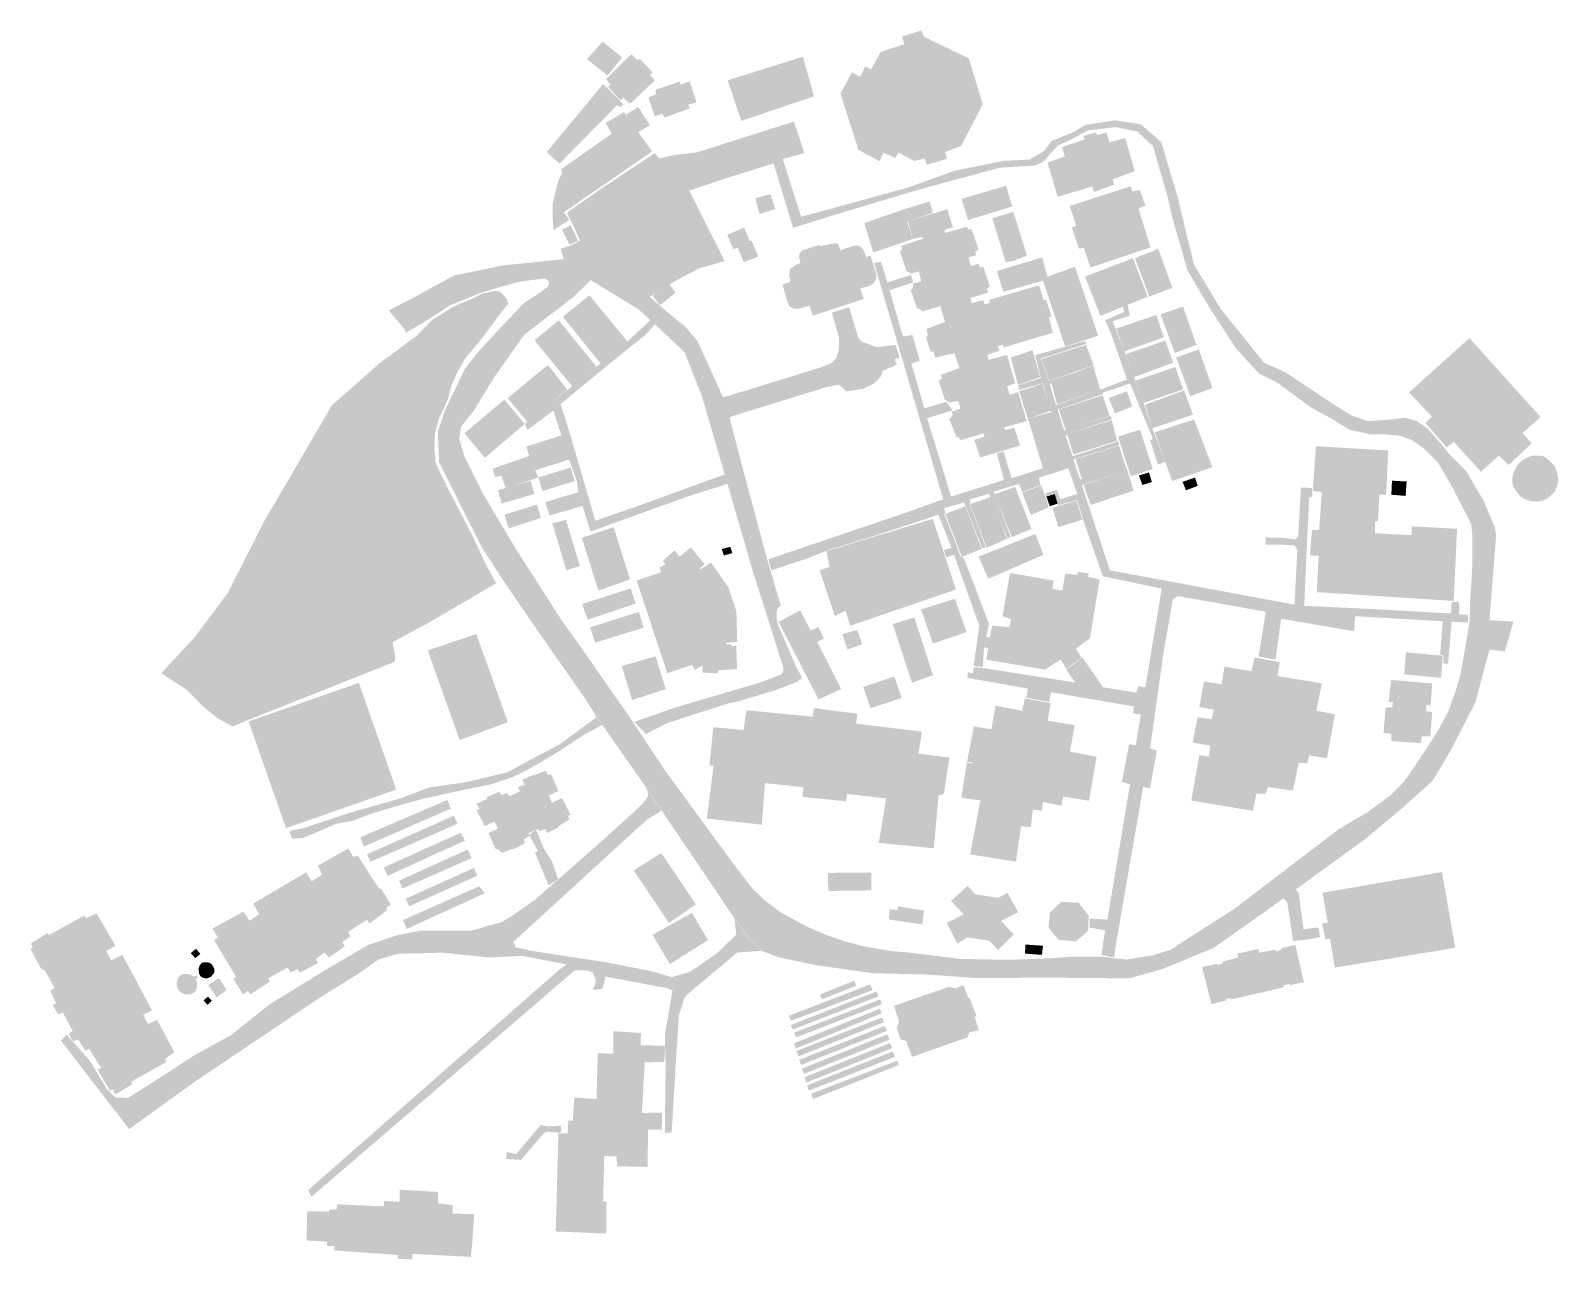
# Model space of a CAD drawing. Header units: inches. Extents: x 501458 to 501964, y 3753702 to 3754109.
import ezdxf

# ---------------------------------------------------------------- set-up
doc = ezdxf.new("R2010")
doc.units = ezdxf.units.IN
doc.header["$MEASUREMENT"] = 0

msp = doc.modelspace()

# ---------------------------------------------------------------- hatches: boundary and pattern name
for points in [[(501768.32, 3754099.98), (501772.91, 3754084.81), (501765.78, 3754071.05), (501760.42, 3754069), (501761.06, 3754066.75), (501754.42, 3754064.77), (501753.65, 3754066.82), (501750.19, 3754066.04), (501744.97, 3754068.79), (501743.91, 3754067.03), (501739.96, 3754068.79), (501738.83, 3754065.97), (501731.78, 3754069.64), (501725.78, 3754088.34), (501729.59, 3754095.39), (501732.34, 3754093.84), (501734.03, 3754097.37), (501735.94, 3754096.38), (501739.11, 3754102.16), (501746.95, 3754104.7), (501746.17, 3754107.24), (501752.45, 3754109.22), (501753.58, 3754107.1), (501768.32, 3754099.98)], [(501647.03, 3754105.56), (501653.47, 3754100.31), (501648.7, 3754094.31), (501641.82, 3754099.73), (501647.03, 3754105.56)], [(501656.52, 3754101.43), (501658.47, 3754099.42), (501659.37, 3754099.79), (501663.55, 3754095.4), (501662.65, 3754094.5), (501664.4, 3754092.8), (501656.15, 3754084.97), (501653.76, 3754086.98), (501652.92, 3754086.08), (501648.9, 3754090.58), (501649.69, 3754091.27), (501648.16, 3754093.12), (501656.52, 3754101.43)], [(501713.34, 3754100.57), (501717.05, 3754087.44), (501692.92, 3754079.29), (501688.47, 3754092.74), (501713.34, 3754100.57)], [(501675.88, 3754092.39), (501678.13, 3754085.41), (501675.45, 3754084.77), (501675.81, 3754083.43), (501667.48, 3754080.33), (501666.92, 3754081.67), (501664.24, 3754080.82), (501662.19, 3754087.1), (501664.8, 3754088.09), (501664.52, 3754089.57), (501672.49, 3754092.32), (501672.98, 3754091.34), (501675.88, 3754092.39)], [(501647.23, 3754091.55), (501653.86, 3754084.85), (501652.94, 3754083.86), (501651.81, 3754084.5), (501632.76, 3754065.17), (501628.53, 3754068.98), (501647.23, 3754091.55)], [(501654.05, 3754082.22), (501659.82, 3754074.18), (501663.42, 3754069.17), (501634.21, 3754049.06), (501635.97, 3754046.52), (501630.75, 3754043.14), (501630.47, 3754047.51), (501630.47, 3754051.67), (501631.24, 3754054.99), (501632.23, 3754059.15), (501633.68, 3754062.33), (501633.31, 3754063.28), (501650.08, 3754075.08), (501648.02, 3754078.57), (501654.05, 3754082.22)], [(501658.78, 3754083.97), (501662.73, 3754077.9), (501658.36, 3754075.29), (501654.83, 3754081.36), (501658.78, 3754083.97)], [(501813.85, 3754075.49), (501814.84, 3754072.18), (501820.06, 3754073.66), (501823.31, 3754062.65), (501815.97, 3754059.97), (501816.39, 3754058.21), (501809.76, 3754055.74), (501809.27, 3754057.57), (501797.7, 3754054.19), (501794.38, 3754065.47), (501800.1, 3754067.52), (501799.11, 3754070.62), (501806.66, 3754073.16), (501806.3, 3754074.29), (501810.4, 3754075.49), (501810.75, 3754074.58), (501813.85, 3754075.49)], [(501642.56, 3754026.01), (501641.6, 3754026.97), (501634.99, 3754032.88), (501634.05, 3754033.33), (501634.17, 3754033.51), (501633.13, 3754036.94), (501636.77, 3754038.15), (501639.52, 3754039.65), (501637.63, 3754043.94), (501635.24, 3754048.76), (501635.59, 3754049.16), (501645.56, 3754056.17), (501664.27, 3754068.6), (501665.77, 3754066.83), (501670.18, 3754067.89), (501671.93, 3754068.11), (501675.71, 3754056.18), (501687.46, 3754032.9), (501678.78, 3754030.36), (501671.16, 3754026.34), (501662.66, 3754021.12), (501663.26, 3754020.47), (501659.05, 3754016.74), (501658.79, 3754016.98), (501655.83, 3754018.79), (501643.11, 3754026.55), (501642.56, 3754026.01)], [(501780.65, 3754057.81), (501782.68, 3754050.96), (501768.05, 3754046.49), (501765.86, 3754053.47), (501780.65, 3754057.81)], [(501821.93, 3754057.67), (501822.46, 3754055.9), (501824.93, 3754056.43), (501826.78, 3754051.23), (501824.49, 3754050.35), (501828.46, 3754037.38), (501808.61, 3754030.77), (501806.32, 3754037.29), (501804.73, 3754037.03), (501802.44, 3754044), (501803.85, 3754044.53), (501801.73, 3754051.14), (501821.93, 3754057.67)], [(501702.63, 3754055.07), (501704.22, 3754050.13), (501699.02, 3754048.45), (501697.56, 3754053.7), (501702.63, 3754055.07)], [(501755.35, 3754052.63), (501756.39, 3754048.89), (501747.85, 3754046), (501746.61, 3754049.94), (501755.35, 3754052.63)], [(501733.69, 3754045.45), (501746.61, 3754049.94), (501749.71, 3754040.17), (501736.66, 3754035.71), (501733.69, 3754045.45)], [(501785.27, 3753971.77), (501772.08, 3753967.82), (501770.1, 3753973.68), (501773.49, 3753974.66), (501773.13, 3753975.79), (501765.51, 3753973.54), (501765.02, 3753974.45), (501764.24, 3753974.45), (501761.85, 3753980.59), (501762.97, 3753981.72), (501762.69, 3753982.99), (501765.51, 3753983.98), (501764.81, 3753986.59), (501761.92, 3753986.02), (501760.29, 3753987.01), (501758.32, 3753993.29), (501759.45, 3753994.07), (501759.02, 3753995.13), (501765.23, 3753997.45), (501763.54, 3754002.32), (501757.19, 3754000.91), (501756.62, 3754002.96), (501755.64, 3754002.82), (501754.16, 3754007.47), (501754.72, 3754008.39), (501754.23, 3754010.37), (501760.4, 3754012.72), (501758.86, 3754017.96), (501752.88, 3754016.21), (501751.98, 3754017.11), (501751.19, 3754017.06), (501749.07, 3754023.3), (501749.87, 3754024.15), (501749.81, 3754025.42), (501752.55, 3754026.18), (501751.75, 3754029.44), (501749.11, 3754028.74), (501747.61, 3754029.53), (501745.49, 3754036.23), (501746.2, 3754036.67), (501745.93, 3754037.91), (501752.99, 3754040.2), (501752.93, 3754040.92), (501749.71, 3754040.17), (501748.17, 3754046.12), (501761.16, 3754050.03), (501763.06, 3754044.1), (501760.2, 3754043.15), (501760.47, 3754042.19), (501767.61, 3754044.26), (501768.14, 3754043.31), (501769.2, 3754043.46), (501771.53, 3754036.74), (501770.42, 3754035.9), (501770.79, 3754034.79), (501768.19, 3754034.1), (501768.94, 3754031.19), (501771.58, 3754032.03), (501772.06, 3754030.71), (501773.12, 3754030.98), (501775.29, 3754024.47), (501774.28, 3754023.78), (501774.7, 3754022.4), (501768.88, 3754020.66), (501769.25, 3754018.91), (501773.06, 3754019.92), (501773.62, 3754018.6), (501774.84, 3754018.86), (501775.26, 3754019.02), (501775.05, 3754020.03), (501791.56, 3754024.84), (501793.04, 3754019.97), (501793.89, 3754020.13), (501795.74, 3754014.52), (501794.84, 3754014.21), (501796.11, 3754009.13), (501779.87, 3754004.26), (501779.5, 3754005.1), (501777.8, 3754004.68), (501778.39, 3754003.15), (501774.42, 3754001.82), (501774.84, 3754000.13), (501780.98, 3754001.82), (501783.64, 3753992.36), (501781.02, 3753991.45), (501781.8, 3753988.55), (501784.63, 3753989.45), (501787.49, 3753979.88), (501780.03, 3753977.8), (501780.26, 3753976.92), (501783.39, 3753977.66), (501785.27, 3753971.77)], [(501776.06, 3754047.04), (501783.05, 3754049.16), (501787.54, 3754034.71), (501783.55, 3754033.1), (501780.57, 3754032.44), (501776.06, 3754047.04)], [(501636.47, 3754044.73), (501638.9, 3754039.68), (501636.12, 3754038.23), (501633.54, 3754043.28), (501636.47, 3754044.73)], [(501693.89, 3754043.92), (501695.79, 3754039.48), (501696.4, 3754039.63), (501698.57, 3754034.37), (501693.73, 3754032.49), (501691.77, 3754037.33), (501690.34, 3754036.8), (501688.3, 3754041.59), (501693.89, 3754043.92)], [(501718.92, 3754037.76), (501723.55, 3754038.73), (501724.46, 3754038.81), (501724.99, 3754038.5), (501725.44, 3754037.36), (501725.68, 3754036.78), (501725.8, 3754036.48), (501730.38, 3754038.02), (501731.66, 3754038.02), (501732.68, 3754037.49), (501733.38, 3754036.61), (501734.18, 3754034.71), (501734.26, 3754034.23), (501735.76, 3754034.63), (501737.7, 3754028.36), (501737.66, 3754027.31), (501737.26, 3754026.2), (501736.29, 3754025.19), (501734.93, 3754024.48), (501732.32, 3754023.82), (501733.51, 3754020.34), (501716.63, 3754014.78), (501715.52, 3754018.13), (501712.88, 3754017.3), (501711.47, 3754017.03), (501710.32, 3754017.16), (501708.95, 3754017.78), (501708.2, 3754019.46), (501706.62, 3754025.01), (501709.31, 3754026.16), (501708.73, 3754028.32), (501709.09, 3754030.22), (501710.76, 3754031.45), (501712.52, 3754032.24), (501712.04, 3754034.45), (501712.35, 3754035.46), (501712.97, 3754036.26), (501715.7, 3754037.27), (501718.7, 3754038.2), (501718.92, 3754037.76)], [(501831.05, 3754036.91), (501835.71, 3754024), (501828.09, 3754021.14), (501823.33, 3754033.84), (501831.05, 3754036.91)], [(501629.22, 3754025.88), (501629.12, 3754026.28), (501628.06, 3754027.12), (501626.05, 3754026.91), (501619.36, 3754026.02), (501612.17, 3754024.04), (501605.42, 3754021.92), (501601.01, 3754020.02), (501596.42, 3754018.22), (501592.68, 3754015.66), (501587.47, 3754012.4), (501581.96, 3754009.18), (501580.99, 3754010.82), (501576.23, 3754016.47), (501579.4, 3754018.21), (501582.48, 3754019.75), (501597.92, 3754028.13), (501614.01, 3754031.44), (501634.17, 3754033.51), (501629.22, 3754025.88)], [(501812.4, 3753990.54), (501812.41, 3753990.52), (501820.71, 3753993.63), (501815.41, 3754008.8), (501813.47, 3754013.29), (501819.74, 3754016.03), (501819.35, 3754017.74), (501820.92, 3754018.38), (501821.59, 3754014.79), (501815.94, 3754012.94), (501819.84, 3754002.98), (501825.44, 3753988.09), (501829.04, 3753977.49), (501833.34, 3753966.46), (501830.94, 3753965.49), (501828.64, 3753972.55), (501828.29, 3753973.34), (501829.26, 3753974.05), (501824.59, 3753985.25), (501821.76, 3753992.3), (501812.64, 3753989.31), (501812.74, 3753988.8), (501797.71, 3753983.79), (501799.82, 3753976.73), (501815.13, 3753981.77), (501815.58, 3753980.45), (501814.78, 3753980.16), (501800.85, 3753975.52), (501800.79, 3753975.19), (501800.34, 3753975.03), (501802.67, 3753968.26), (501817.78, 3753973.18), (501818.15, 3753972.02), (501817.1, 3753971.65), (501802.94, 3753967.13), (501803.09, 3753966.7), (501805.12, 3753960.54), (501820.17, 3753965.05), (501820.85, 3753963.54), (501805.73, 3753958.68), (501815.01, 3753930.47), (501876.14, 3753919.09), (501877.1, 3753937.2), (501876.3, 3753938.63), (501871.7, 3753939), (501866.62, 3753938.9), (501866.67, 3753941.33), (501871.75, 3753941.28), (501876.3, 3753940.7), (501877.41, 3753941.75), (501878.28, 3753957.88), (501881.94, 3753957.71), (501882.13, 3753954.96), (501881.02, 3753954.46), (501880.46, 3753942.92), (501879.38, 3753918.7), (501903.19, 3753917.56), (501928, 3753916.17), (501928.18, 3753919.83), (501930.66, 3753920.13), (501930.75, 3753915.81), (501933.65, 3753915.74), (501933.65, 3753913.17), (501928.18, 3753913.42), (501927.51, 3753905.09), (501927.03, 3753899.58), (501925.37, 3753899.6), (501925.53, 3753902.28), (501924.37, 3753902.62), (501925.29, 3753913.57), (501896.22, 3753915.25), (501895.95, 3753910.27), (501871.73, 3753914.42), (501869.9, 3753900.84), (501864.25, 3753901.89), (501866.64, 3753916.75), (501838.07, 3753921.83), (501837.52, 3753921.96), (501835.88, 3753920.85), (501832.81, 3753903.39), (501828.31, 3753871.37), (501830.57, 3753870.8), (501828.31, 3753858.24), (501826.06, 3753858.81), (501816.82, 3753805.41), (501816.61, 3753803.57), (501816.45, 3753802.21), (501812.22, 3753803.03), (501813.43, 3753811.16), (501808.32, 3753812.11), (501808.36, 3753815.13), (501814.2, 3753814.76), (501821.67, 3753859.52), (501818.99, 3753860.37), (501821.38, 3753872.93), (501823.57, 3753872.44), (501825.26, 3753882.67), (501822.65, 3753883.09), (501823.01, 3753885.35), (501795.56, 3753890.07), (501794.94, 3753886.91), (501787.32, 3753888.23), (501787.85, 3753891.28), (501767.81, 3753894.83), (501767.99, 3753896.7), (501769.68, 3753896.31), (501769.9, 3753898.39), (501772.84, 3753898.12), (501803.53, 3753893.3), (501800.61, 3753897.51), (501805.94, 3753901.59), (501812.75, 3753891.71), (501823.8, 3753889.96), (501824.44, 3753892.07), (501826.76, 3753891.79), (501832.2, 3753924.39), (501812.69, 3753928.5), (501806.55, 3753946.06), (501804.13, 3753953.73), (501797.86, 3753952.01), (501796.84, 3753955.8), (501793.9, 3753955.03), (501793.58, 3753955.95), (501797.53, 3753957.1), (501798.46, 3753953.96), (501804.21, 3753955.78), (501801.24, 3753964.27), (501791.47, 3753961.1), (501792.09, 3753958.66), (501785.89, 3753956.42), (501784.97, 3753959.08), (501777.22, 3753956.72), (501776.48, 3753956.55), (501782.15, 3753941.5), (501781.53, 3753941.17), (501781.12, 3753940.95), (501778.93, 3753946.23), (501775.69, 3753954.82), (501775.42, 3753954.72), (501774.95, 3753955.84), (501768.58, 3753953.94), (501768.87, 3753952.78), (501768.54, 3753952.53), (501773.85, 3753938.16), (501772.75, 3753937.66), (501766.79, 3753952.9), (501760.02, 3753951.03), (501760.65, 3753949.43), (501760.15, 3753949.24), (501765.78, 3753934.61), (501766.41, 3753934.98), (501769.16, 3753928.07), (501774.98, 3753912.62), (501774.26, 3753909.3), (501773.25, 3753903.75), (501772.94, 3753898.41), (501769.9, 3753898.81), (501771.79, 3753912.08), (501763.39, 3753935.59), (501760.85, 3753934.7), (501760.05, 3753937.13), (501762.54, 3753937.96), (501758.23, 3753948.9), (501749.83, 3753946.04), (501735.36, 3753941.36), (501720.93, 3753936.88), (501720.25, 3753936.55), (501714.62, 3753934.35), (501702.91, 3753930.46), (501701.97, 3753934.12), (501748.25, 3753949.82), (501756.23, 3753952.69), (501759.82, 3753953.98), (501746.66, 3753999.06), (501736.91, 3754032.21), (501739.19, 3754032.7), (501741.32, 3754025.79), (501749.12, 3754028.24), (501749.85, 3754025.77), (501742.09, 3754023.25), (501745.77, 3754010.33), (501746.58, 3754007.86), (501749.62, 3754008.39), (501752.09, 3753999.84), (501749.31, 3753998.91), (501753.57, 3753984.1), (501760.87, 3753986.28), (501762.96, 3753983.45), (501754.49, 3753980.83), (501762.46, 3753954.87), (501779.95, 3753960.38), (501777.77, 3753968.42), (501777.66, 3753969.19), (501779.82, 3753969.86), (501782.22, 3753961.72), (501782.39, 3753960.94), (501792.86, 3753964.25), (501800.23, 3753966.72), (501795.57, 3753982.84), (501792.87, 3753992.43), (501785, 3753990.2), (501784.67, 3753991.7), (501792.14, 3753994.14), (501790.27, 3754001.71), (501806.8, 3754006.36), (501807.09, 3754005.46), (501792.12, 3754000.54), (501794.81, 3753993.1), (501803.92, 3753996.17), (501809.53, 3753998.19), (501809.93, 3753997.04), (501795.04, 3753992.19), (501797.19, 3753985.16), (501812.4, 3753990.54)], [(501792.58, 3754034.11), (501794.56, 3754026.84), (501779.74, 3754022.68), (501777.62, 3754029.59), (501792.58, 3754034.11)], [(501822.63, 3754033.82), (501827.55, 3754021.07), (501811.89, 3754014.72), (501806.75, 3754027.74), (501822.63, 3754033.82)], [(501803.45, 3754031.01), (501811.14, 3754008.15), (501800.2, 3754004.55), (501792.65, 3754027.05), (501803.45, 3754031.01)], [(501590.69, 3754013.52), (501597.92, 3754017.93), (501604.45, 3754020.67), (501607.27, 3754022.17), (501611.59, 3754023.05), (501613, 3754022.7), (501614.94, 3754020.84), (501615.82, 3754018.81), (501612.21, 3754014.23), (501606.65, 3754006.73), (501601.71, 3754000.91), (501598.98, 3753996.24), (501597.04, 3753991.83), (501595.71, 3753986.89), (501592.8, 3753980.63), (501591.48, 3753975.86), (501591.31, 3753970.13), (501591.83, 3753965.72), (501595.94, 3753957.27), (501603.79, 3753942.19), (501608.29, 3753932.58), (501610.23, 3753928.96), (501611.73, 3753926.14), (501589.06, 3753912.91), (501577.45, 3753906.66), (501578.3, 3753902.01), (501578.26, 3753900.19), (501528.73, 3753880.51), (501524.56, 3753878.74), (501519.34, 3753881.56), (501514.4, 3753885.66), (501509.32, 3753890.88), (501504.67, 3753893.84), (501500.86, 3753896.38), (501511.97, 3753908.34), (501522.91, 3753922.98), (501535.08, 3753946.97), (501548.31, 3753969.55), (501557.34, 3753985.07), (501573.21, 3753999.09), (501585.38, 3754008.09), (501590.69, 3754013.52)], [(501642.66, 3754021.53), (501655.22, 3754006.26), (501646.5, 3753998.78), (501633.84, 3754014.44), (501642.66, 3754021.53)], [(501669, 3754025.29), (501671.15, 3754022.48), (501669.14, 3754020.74), (501666.03, 3754018.29), (501663.6, 3754021.44), (501666.72, 3754023.84), (501666.86, 3754023.67), (501669, 3754025.29)], [(501636.63, 3754020.37), (501636.95, 3754020.59), (501636.87, 3754020.52), (501636.63, 3754020.37)], [(501686.43, 3753988.81), (501686.79, 3753988.02), (501688.02, 3753988.02), (501691.56, 3753989.11), (501719.24, 3753997.63), (501722.86, 3753999.13), (501724.45, 3754000.89), (501725.24, 3754003.28), (501725.33, 3754007.33), (501722.95, 3754015.8), (501728.68, 3754017.56), (501731.68, 3754007.51), (501732.83, 3754006.19), (501737.94, 3754004.33), (501744.03, 3754005.13), (501745.35, 3754000.98), (501743.76, 3754000.36), (501744.47, 3753998.6), (501739.79, 3753996.48), (501739.18, 3753994.72), (501736.97, 3753992.34), (501733.27, 3753990.58), (501729.56, 3753989.96), (501727.8, 3753989.69), (501725.95, 3753991.37), (501725.15, 3753991.99), (501721.36, 3753991.19), (501693.32, 3753982.55), (501691.02, 3753981.84), (501689.61, 3753981.4), (501689.49, 3753981.28), (501689.08, 3753980.87), (501689.87, 3753977.88), (501691.13, 3753973.08), (501694.81, 3753959.09), (501701.25, 3753935.1), (501706.01, 3753918.78), (501705.62, 3753918.4), (501705.15, 3753918.08), (501704.72, 3753917.08), (501704.67, 3753915.6), (501704.62, 3753914.59), (501705.09, 3753912.53), (501711.02, 3753898.66), (501712.82, 3753895.44), (501712.98, 3753894.8), (501711.71, 3753893.58), (501703.88, 3753890.62), (501692.23, 3753887.13), (501688.48, 3753886.33), (501668.34, 3753879.84), (501662.62, 3753876.88), (501661.45, 3753876.16), (501657.51, 3753880.28), (501663.5, 3753882.36), (501670.47, 3753884.83), (501699.49, 3753893.38), (501706.28, 3753896.03), (501706.9, 3753897.18), (501706.81, 3753898.41), (501696.67, 3753930.51), (501688.38, 3753959.09), (501684.83, 3753971.23), (501680.92, 3753984.63), (501679.91, 3753988.11), (501674.18, 3754002.66), (501665.71, 3754010.68), (501659.05, 3754016.74), (501663.26, 3754020.47), (501663.42, 3754020.3), (501668.8, 3754015.71), (501674.53, 3754011.04), (501678.5, 3754006.27), (501686.43, 3753988.81)], [(501839.24, 3754017.84), (501843.69, 3754005.14), (501836.51, 3754002.45), (501831.79, 3754015.24), (501839.24, 3754017.84)], [(501662.83, 3754013.3), (501663.89, 3754012.34), (501664.34, 3754011.93), (501661.33, 3754008.53), (501656.18, 3754004.44), (501647.86, 3753997.67), (501633.11, 3753985.53), (501636.5, 3753974.67), (501644.61, 3753946.87), (501658.02, 3753951.52), (501687.46, 3753962.21), (501688.38, 3753959.09), (501674.81, 3753954.77), (501642.99, 3753943.27), (501642.07, 3753946.3), (501638.96, 3753956.29), (501638.54, 3753959.85), (501635.94, 3753967.14), (501630.71, 3753983.41), (501622.17, 3753976.92), (501621.28, 3753978.94), (501636.93, 3753991.39), (501655.22, 3754006.26), (501662.83, 3754013.3)], [(501632.49, 3754013.26), (501644.94, 3753997.92), (501636.93, 3753991.39), (501624.48, 3754006.63), (501632.49, 3754013.26)], [(501830.42, 3754015.02), (501832.89, 3754007.66), (501819.84, 3754002.98), (501817.15, 3754010.52), (501830.42, 3754015.02)], [(501833.38, 3754006.55), (501836.02, 3753999.23), (501823.01, 3753994.43), (501820.32, 3754002.05), (501833.38, 3754006.55)], [(501934.09, 3754007.34), (501957.65, 3753981.23), (501951.66, 3753975.94), (501954.69, 3753972.48), (501947.07, 3753965.36), (501943.82, 3753968.46), (501937.9, 3753963.1), (501928.87, 3753973.05), (501926.54, 3753971.14), (501919.55, 3753979.26), (501921.67, 3753981.37), (501914.05, 3753989.35), (501934.09, 3754007.34)], [(501789.4, 3754003.32), (501791.94, 3753994.43), (501784.58, 3753991.83), (501782.2, 3754000.94), (501789.4, 3754003.32)], [(501807.16, 3754005.15), (501809.63, 3753998.35), (501794.9, 3753993.24), (501792.34, 3754000.38), (501807.16, 3754005.15)], [(501844.49, 3754003.6), (501848.99, 3753990.81), (501841.67, 3753988.12), (501836.99, 3754000.95), (501844.49, 3754003.6)], [(501615.56, 3753987.48), (501627.36, 3753997.22), (501628.97, 3753998.41), (501635.32, 3753990.26), (501622.19, 3753979.52), (501615.56, 3753987.48)], [(501809.81, 3753996.97), (501811.82, 3753990.3), (501797.53, 3753985.49), (501795.58, 3753992.63), (501809.81, 3753996.97)], [(501836.71, 3753997.78), (501839.31, 3753990.33), (501826.22, 3753985.92), (501823.57, 3753993.28), (501836.71, 3753997.78)], [(501792.73, 3753992.26), (501795.54, 3753983.31), (501787.81, 3753980.67), (501784.95, 3753989.77), (501792.73, 3753992.26)], [(501621.28, 3753978.94), (501608.02, 3753967.75), (501601.22, 3753975.81), (501614.48, 3753987), (501621.28, 3753978.94)], [(501812.64, 3753988.44), (501814.8, 3753981.78), (501800.43, 3753976.89), (501798.09, 3753983.77), (501812.64, 3753988.44)], [(501820.66, 3753989.77), (501822.4, 3753984.69), (501816.69, 3753982.42), (501814.68, 3753987.5), (501820.66, 3753989.77)], [(501839.62, 3753990.01), (501842.54, 3753981.99), (501829.04, 3753977.49), (501826.66, 3753985.34), (501839.62, 3753990.01)], [(501787.81, 3753980.67), (501795.57, 3753982.84), (501800.23, 3753966.72), (501792.86, 3753964.25), (501788.22, 3753979.61), (501787.81, 3753980.67)], [(501815.67, 3753980.18), (501817.45, 3753973.32), (501802.97, 3753968.82), (501800.85, 3753975.52), (501815.67, 3753980.18)], [(501825.04, 3753977.01), (501829.21, 3753964), (501821.97, 3753961.53), (501817.71, 3753974.72), (501825.04, 3753977.01)], [(501848.97, 3753964.61), (501835.66, 3753960.03), (501829.84, 3753976.17), (501842.89, 3753980.4), (501848.97, 3753964.61)], [(501633.43, 3753975.12), (501635.94, 3753967.14), (501624.17, 3753963.43), (501621.79, 3753971.46), (501633.43, 3753975.12)], [(501817.99, 3753971.79), (501820.17, 3753965.05), (501805.78, 3753960.64), (501803.7, 3753967.21), (501817.99, 3753971.79)], [(501907.17, 3753970.15), (501906.55, 3753955.51), (501904.26, 3753955.51), (501903.81, 3753946.69), (501902.84, 3753946.6), (501902.84, 3753942.72), (501914.93, 3753942.1), (501914.93, 3753945.01), (501930.01, 3753944.22), (501928.86, 3753920.32), (501883.53, 3753923.23), (501884.15, 3753935.23), (501881.24, 3753935.4), (501881.94, 3753943.78), (501884.32, 3753943.87), (501885.21, 3753956.39), (501882.21, 3753956.83), (501883.26, 3753971.56), (501907.17, 3753970.15)], [(501610.57, 3753964.12), (501622.72, 3753968.32), (501625.74, 3753961.21), (501614.93, 3753957.59), (501613.57, 3753961.74), (501611.41, 3753961.38), (501610.57, 3753964.12)], [(501961.13, 3753966.18), (501961.77, 3753965.65), (501962.4, 3753964.8), (501962.9, 3753963.64), (501963.18, 3753962.4), (501963.57, 3753960.43), (501963.25, 3753958.84), (501962.33, 3753956.44), (501961.13, 3753955.35), (501959.9, 3753954.19), (501958.17, 3753953.44), (501956.55, 3753953.2), (501954.22, 3753953.37), (501952.39, 3753954.04), (501950.73, 3753955.14), (501949.46, 3753956.73), (501948.54, 3753958.45), (501948.19, 3753960.39), (501948.65, 3753962.69), (501949.81, 3753965.12), (501951.54, 3753966.81), (501953.16, 3753967.77), (501954.68, 3753968.4), (501956.41, 3753968.47), (501958.14, 3753968.4), (501959.55, 3753967.7), (501960.29, 3753967.1), (501961.13, 3753966.18)], [(501636.45, 3753964.47), (501637.77, 3753960.02), (501627.1, 3753956.71), (501625.74, 3753961.21), (501636.45, 3753964.47)], [(501820.85, 3753963.54), (501822.86, 3753956.83), (501808.67, 3753952.11), (501806.31, 3753958.74), (501820.85, 3753963.54)], [(501827.97, 3753962.87), (501828.92, 3753959.69), (501825.82, 3753958.7), (501824.62, 3753961.84), (501827.97, 3753962.87)], [(501843.21, 3753961.16), (501844.11, 3753958.41), (501840.23, 3753956.96), (501839.1, 3753959.76), (501843.21, 3753961.16)], [(501623.19, 3753960.07), (501624.41, 3753955.73), (501613.59, 3753952.58), (501612.37, 3753957.02), (501623.19, 3753960.07)], [(501638.96, 3753956.29), (501640.33, 3753951.74), (501629.49, 3753948.62), (501628, 3753953.07), (501638.96, 3753956.29)], [(501783.63, 3753958.08), (501789.1, 3753944.15), (501782.57, 3753941.5), (501776.75, 3753955.61), (501783.63, 3753958.08)], [(501786.01, 3753956.23), (501792.27, 3753958.54), (501794.08, 3753953.63), (501794.74, 3753951.2), (501788.83, 3753948.82), (501786.01, 3753956.23)], [(501796.76, 3753955.73), (501797.71, 3753952.55), (501795.11, 3753951.67), (501793.98, 3753954.91), (501796.76, 3753955.73)], [(501908.45, 3753960.14), (501913.28, 3753959.87), (501912.97, 3753955.09), (501908.23, 3753955.49), (501908.45, 3753960.14)], [(501614.49, 3753948.89), (501625.3, 3753952.2), (501626.62, 3753947.83), (501615.95, 3753944.35), (501614.49, 3753948.89)], [(501767.14, 3753951.65), (501772.52, 3753937.53), (501765.99, 3753934.89), (501760.52, 3753949.09), (501767.14, 3753951.65)], [(501775.69, 3753954.82), (501780.89, 3753940.89), (501774.19, 3753937.89), (501768.72, 3753952.35), (501775.69, 3753954.82)], [(501803.96, 3753953.5), (501805.93, 3753947.18), (501797.96, 3753944.78), (501796.02, 3753951.13), (501800.11, 3753952.4), (501803.96, 3753953.5)], [(501634.92, 3753947.19), (501639.51, 3753931.84), (501635.01, 3753930.47), (501630.38, 3753946), (501634.92, 3753947.19)], [(501756.39, 3753947.5), (501764.01, 3753924.08), (501729.01, 3753912.09), (501727.46, 3753917.02), (501723.93, 3753915.33), (501718.85, 3753930.57), (501722.24, 3753931.56), (501721.11, 3753936.78), (501756.39, 3753947.5)], [(501650.68, 3753944.75), (501656.11, 3753927.47), (501645.6, 3753923.73), (501640.16, 3753941.23), (501650.68, 3753944.75)], [(501790.33, 3753942.47), (501793.06, 3753935.59), (501774.72, 3753927.66), (501771.54, 3753934.98), (501790.33, 3753942.47)], [(501676.64, 3753899.11), (501668.44, 3753896.37), (501658.29, 3753927.06), (501666.41, 3753929.8), (501665.83, 3753931.43), (501667.84, 3753932.39), (501666.99, 3753933.6), (501670.69, 3753936.94), (501670.91, 3753937.1), (501672.49, 3753934.93), (501676.25, 3753938.05), (501680.8, 3753932.49), (501679.16, 3753931.06), (501679.27, 3753930.69), (501682.92, 3753933.02), (501688.63, 3753924.92), (501691.33, 3753916.88), (501691.6, 3753906.77), (501687.9, 3753906.46), (501687.9, 3753906), (501689.77, 3753905.97), (501689.77, 3753905.15), (501691.26, 3753905.58), (501691.57, 3753897.78), (501685.26, 3753897.36), (501685.12, 3753896.3), (501680, 3753896.58), (501680, 3753898.84), (501677.53, 3753897.46), (501676.97, 3753898.56), (501676.64, 3753899.11)], [(501689.33, 3753938.23), (501690.01, 3753936.15), (501687.19, 3753935.37), (501686.49, 3753937.51), (501689.33, 3753938.23)], [(501808.41, 3753907.94), (501803.75, 3753904.55), (501805.61, 3753901.48), (501800.63, 3753897.78), (501798.67, 3753900.9), (501793.54, 3753897.56), (501774.07, 3753900.85), (501774.7, 3753904.66), (501773.38, 3753905.03), (501773.96, 3753908.41), (501775.28, 3753908.25), (501776.03, 3753912.12), (501781.74, 3753911.59), (501782.27, 3753914.29), (501779.46, 3753915.24), (501781.95, 3753929.58), (501796.4, 3753927.04), (501795.97, 3753924.29), (501799.26, 3753923.76), (501800.26, 3753929.42), (501804.23, 3753928.89), (501804.39, 3753930.06), (501807.99, 3753929.37), (501807.78, 3753928.36), (501811.64, 3753927.36), (501808.41, 3753907.94)], [(501598.14, 3753927.07), (501599.38, 3753923.02), (501582.62, 3753917.62), (501581.1, 3753921.75), (501598.14, 3753927.07)], [(501656.33, 3753924.47), (501657.97, 3753919.44), (501642.09, 3753914.1), (501640.24, 3753919.28), (501656.33, 3753924.47)], [(501763.7, 3753921.01), (501767.57, 3753910), (501756.4, 3753906.19), (501752.49, 3753917.52), (501763.7, 3753921.01)], [(501586.72, 3753918.1), (501588.2, 3753913.97), (501580.86, 3753911.08), (501579.49, 3753915.7), (501586.72, 3753918.1)], [(501659.04, 3753916.66), (501660.58, 3753911.42), (501644.58, 3753906.52), (501642.9, 3753911.59), (501659.04, 3753916.66)], [(501712.45, 3753917.16), (501715.97, 3753910.46), (501718.53, 3753911.7), (501720.3, 3753907.82), (501718.09, 3753906.76), (501726.03, 3753891.15), (501718.53, 3753887.71), (501705.3, 3753913.37), (501712.45, 3753917.16)], [(501750.26, 3753914.87), (501756.45, 3753895.71), (501749.47, 3753893.23), (501743.12, 3753912.65), (501750.26, 3753914.87)], [(501731.32, 3753910.69), (501733.01, 3753905.98), (501728.14, 3753904.23), (501726.4, 3753909.31), (501731.32, 3753910.69)], [(501605.2, 3753909.37), (501615.64, 3753880.16), (501599.69, 3753874.23), (501589.11, 3753903.93), (501605.2, 3753909.37)], [(501664.53, 3753902.01), (501667.97, 3753891.11), (501656.8, 3753887.51), (501653.36, 3753898.73), (501664.53, 3753902.01)], [(501885.22, 3753892.99), (501883.39, 3753883.96), (501889.53, 3753882.76), (501886.92, 3753868.16), (501881.06, 3753869.15), (501880.35, 3753866.46), (501877.6, 3753866.75), (501875.63, 3753857.5), (501867.44, 3753858.63), (501866.6, 3753856.45), (501863.56, 3753856.52), (501862.36, 3753850.8), (501841.97, 3753854.19), (501844.65, 3753869.29), (501847.76, 3753868.72), (501848.25, 3753872.39), (501842.4, 3753873.38), (501844.09, 3753881.78), (501848.75, 3753881.14), (501849.45, 3753884.32), (501844.65, 3753885.23), (501846.21, 3753893.63), (501851.99, 3753892.71), (501852.98, 3753898.57), (501861.94, 3753897.02), (501862.93, 3753901.6), (501871.32, 3753899.98), (501870.41, 3753895.46), (501885.22, 3753892.99)], [(501925.26, 3753902.19), (501924.68, 3753894.83), (501912.46, 3753896), (501913.09, 3753903.3), (501925.26, 3753902.19)], [(501743.67, 3753895.29), (501746.05, 3753888.15), (501735.73, 3753884.8), (501733.35, 3753891.85), (501743.67, 3753895.29)], [(501566.3, 3753893.19), (501578.68, 3753857.84), (501542.17, 3753845.04), (501529.78, 3753880.38), (501566.3, 3753893.19)], [(501921.77, 3753892.98), (501921.19, 3753885.78), (501919.87, 3753885.84), (501919.87, 3753883.72), (501921.77, 3753883.56), (501921.14, 3753875.41), (501918.33, 3753875.46), (501918.01, 3753873.19), (501908.23, 3753873.93), (501908.17, 3753876.31), (501905.63, 3753876.58), (501906.37, 3753884.99), (501908.54, 3753885.1), (501908.75, 3753886.89), (501907.33, 3753886.89), (501908.12, 3753894.14), (501921.77, 3753892.98)], [(501761.88, 3753868.45), (501760.08, 3753856.49), (501758.28, 3753855.85), (501756.69, 3753838.39), (501738.49, 3753840.19), (501740.92, 3753854.9), (501728.01, 3753856.38), (501727.69, 3753853.95), (501713.2, 3753855.43), (501713.51, 3753858.61), (501700.81, 3753859.98), (501699.75, 3753846.22), (501681.55, 3753848.23), (501683.77, 3753865.8), (501682.4, 3753865.7), (501683.67, 3753878.5), (501693.72, 3753877.55), (501694.67, 3753884.11), (501716.58, 3753881.99), (501717.01, 3753884.85), (501731.4, 3753882.95), (501730.98, 3753879.67), (501752.78, 3753877.02), (501751.61, 3753869.72), (501761.88, 3753868.45)], [(501810.62, 3753868.69), (501808.1, 3753854.15), (501799.56, 3753855.49), (501799, 3753852.52), (501792.86, 3753853.72), (501792.44, 3753850.83), (501789.47, 3753851.18), (501788.84, 3753845.4), (501785.59, 3753845.68), (501783.9, 3753833.97), (501768.73, 3753836.37), (501772.13, 3753854.26), (501765.83, 3753855.1), (501767.67, 3753866.84), (501769.42, 3753866.44), (501769.49, 3753866.82), (501767.72, 3753867), (501769.98, 3753878.78), (501775.77, 3753877.8), (501777.11, 3753885.63), (501786, 3753883.93), (501786.84, 3753888.03), (501795.45, 3753886.47), (501794.39, 3753880.69), (501803.35, 3753879.14), (501801.8, 3753870.46), (501810.62, 3753868.69)], [(501655.01, 3753867.58), (501646.84, 3753879.23), (501640.84, 3753875.97), (501630.87, 3753869.44), (501626.38, 3753866.8), (501621.52, 3753864.06), (501616.94, 3753861.86), (501610.06, 3753859.57), (501603, 3753858.15), (501597.27, 3753856.92), (501587.57, 3753854.8), (501578.4, 3753852.25), (501570.02, 3753849.69), (501564.29, 3753847.48), (501558.82, 3753846.51), (501551.5, 3753843.34), (501547.79, 3753841.84), (501544.27, 3753841.57), (501543.38, 3753843.69), (501543.74, 3753844.22), (501547.71, 3753845.01), (501564.37, 3753850.48), (501579.72, 3753854.8), (501589.51, 3753858.51), (501601.77, 3753860.27), (501615.62, 3753863.62), (501621.44, 3753866.8), (501632.73, 3753872.8), (501644.9, 3753881.7), (501644.1, 3753883.29), (501655.01, 3753867.58)], [(501655.37, 3753873.01), (501655.2, 3753873.01), (501655.36, 3753873.1), (501655.37, 3753873.01)], [(501629.99, 3753862.85), (501632.38, 3753857.34), (501629.25, 3753855.86), (501630.26, 3753853.48), (501633.59, 3753855.02), (501636.45, 3753849.46), (501635.5, 3753849.14), (501636.03, 3753847.92), (501632.43, 3753845.75), (501632.48, 3753845.28), (501628.67, 3753843.48), (501628.04, 3753844.75), (501626.03, 3753844.01), (501625.55, 3753844.8), (501622.48, 3753843.37), (501622.8, 3753842.47), (501620.95, 3753841.36), (501621.26, 3753840.09), (501617.4, 3753837.98), (501617.24, 3753838.29), (501613.54, 3753836.81), (501612.58, 3753838.03), (501611.58, 3753838.19), (501609.2, 3753843.43), (501612.43, 3753844.96), (501611.21, 3753847.29), (501607.98, 3753845.75), (501605.28, 3753851.05), (501606.23, 3753851.42), (501605.34, 3753853.11), (501608.83, 3753854.8), (501608.67, 3753855.39), (501612.9, 3753857.13), (501613.43, 3753856.02), (501615.44, 3753856.66), (501616.13, 3753855.65), (501619.68, 3753857.24), (501618.99, 3753858.61), (501621.16, 3753859.41), (501620.42, 3753861.1), (501624.28, 3753862.79), (501624.44, 3753862.58), (501628.14, 3753864.12), (501628.94, 3753862.69), (501629.99, 3753862.85)], [(501666.47, 3753850.8), (501661.76, 3753847.94), (501617.44, 3753807.37), (501618.32, 3753805.61), (501622.95, 3753804.51), (501648.75, 3753800.54), (501663.3, 3753797.67), (501669.91, 3753795.69), (501675.87, 3753797.45), (501684.69, 3753803.41), (501691.3, 3753809.8), (501690.64, 3753815.09), (501695.46, 3753808.46), (501699.59, 3753804.42), (501691.66, 3753803.89), (501675.04, 3753790), (501673.98, 3753788.58), (501673.28, 3753786.04), (501672.29, 3753783.22), (501671.44, 3753769.89), (501669.89, 3753744.28), (501667.63, 3753744.06), (501667.91, 3753766.99), (501667.63, 3753776.45), (501670.17, 3753791.27), (501668.68, 3753792), (501648.05, 3753795.88), (501646.99, 3753791.82), (501643.81, 3753791.47), (501644.87, 3753794.46), (501643.81, 3753797.29), (501641.87, 3753797.99), (501637.81, 3753797.99), (501550.68, 3753723.03), (501549.44, 3753725.14), (501632.88, 3753798.35), (501635.17, 3753799.93), (501620.35, 3753802.76), (501609.42, 3753802.23), (501593.89, 3753803.81), (501579.25, 3753803.46), (501572.73, 3753801.52), (501566.55, 3753797.11), (501553.5, 3753789), (501518.43, 3753765.43), (501511.34, 3753760.62), (501490.23, 3753745.38), (501467.63, 3753774.69), (501469.54, 3753776.6), (501477, 3753768.34), (501482.87, 3753758.61), (501485.73, 3753755.75), (501488.38, 3753755.8), (501489.85, 3753755.67), (501497.61, 3753760.61), (501511.72, 3753769.78), (501523.89, 3753776.49), (501536.77, 3753786.72), (501555.11, 3753798.01), (501569.23, 3753806.3), (501578.84, 3753809.56), (501586.51, 3753811.06), (501603.27, 3753811.06), (501613.59, 3753813.97), (501617.29, 3753816.17), (501624.79, 3753821.47), (501646.66, 3753840.69), (501659.1, 3753851.98), (501661.21, 3753854.27), (501662.09, 3753855.86), (501661.92, 3753857.18), (501661.39, 3753858.31), (501666.47, 3753850.8)], [(501595.55, 3753854.38), (501596.79, 3753851.56), (501567.95, 3753838.95), (501566.8, 3753842.03), (501595.55, 3753854.38)], [(501597.76, 3753849.18), (501598.99, 3753846.53), (501570.15, 3753833.92), (501569, 3753836.39), (501597.76, 3753849.18)], [(501622.67, 3753842.85), (501624.97, 3753844.53), (501627.48, 3753838.48), (501630.23, 3753834.09), (501632.35, 3753828.11), (501629.12, 3753826.1), (501624.63, 3753836.89), (501625.58, 3753837.53), (501622.67, 3753842.85)], [(501600.05, 3753843.53), (501601.46, 3753840.97), (501575.8, 3753829.24), (501574.56, 3753832.07), (501600.05, 3753843.53)], [(501562.81, 3753838.36), (501564.4, 3753835.61), (501565.99, 3753835.82), (501572.87, 3753825.13), (501573.82, 3753824.81), (501576.89, 3753819.73), (501575.41, 3753818.67), (501575.51, 3753817.72), (501569.8, 3753813.49), (501569.06, 3753814.76), (501562.71, 3753810.74), (501563.45, 3753809.25), (501560.91, 3753807.35), (501561.65, 3753805.87), (501556.36, 3753802.27), (501554.88, 3753803.86), (501552.02, 3753801.74), (501552.76, 3753800.36), (501546.73, 3753797.19), (501545.99, 3753798.46), (501543.66, 3753797.3), (501542.7, 3753798.88), (501536.35, 3753795.39), (501536.78, 3753794.23), (501530.32, 3753789.99), (501529.58, 3753791.16), (501527.99, 3753789.99), (501524.71, 3753795.18), (501525.67, 3753795.81), (501518.36, 3753807.88), (501519.63, 3753808.83), (501517.83, 3753811.79), (501527.99, 3753817.4), (501530.11, 3753814.44), (501533.29, 3753816.56), (501531.27, 3753820.05), (501548.84, 3753830.42), (501550.64, 3753827.46), (501554.13, 3753829.68), (501552.76, 3753832.64), (501562.81, 3753838.36)], [(501602.34, 3753837.98), (501603.67, 3753835.15), (501580.82, 3753825.1), (501579.59, 3753827.66), (501602.34, 3753837.98)], [(501666.43, 3753836.85), (501677.9, 3753819.83), (501668.99, 3753813.66), (501657.35, 3753831.03), (501666.43, 3753836.85)], [(501604.37, 3753831.89), (501605.52, 3753829.33), (501583.03, 3753819.19), (501581.79, 3753821.66), (501604.37, 3753831.89)], [(501735.98, 3753830.37), (501736.07, 3753824.44), (501721.74, 3753824.26), (501721.67, 3753830.24), (501735.98, 3753830.37)], [(501929.36, 3753805.42), (501889.51, 3753798.86), (501887.92, 3753808.44), (501886.34, 3753808.23), (501885.33, 3753813.47), (501887.18, 3753813.78), (501885.44, 3753823.68), (501925.02, 3753830.51), (501929.36, 3753805.42)], [(501606.13, 3753825.81), (501607.99, 3753823.51), (501582.15, 3753811.69), (501580.91, 3753814.6), (501606.13, 3753825.81)], [(501781.11, 3753823.63), (501784.64, 3753817.23), (501779.04, 3753814.32), (501783.19, 3753809.87), (501777.98, 3753804.67), (501775.16, 3753807.75), (501767.84, 3753808.86), (501764.49, 3753806.87), (501761.01, 3753813.66), (501766.61, 3753816.53), (501762.42, 3753820.98), (501767.84, 3753825.92), (501770.49, 3753823.19), (501777.94, 3753821.95), (501781.11, 3753823.63)], [(501872.57, 3753821.86), (501876.25, 3753824.53), (501876.57, 3753824.76), (501877.66, 3753823.38), (501877.66, 3753822.74), (501879.14, 3753811.58), (501884.06, 3753812.16), (501884.64, 3753808.98), (501879.83, 3753808.08), (501875.7, 3753807.66), (501873.79, 3753820.31), (501872.57, 3753821.86)], [(501753.47, 3753817.75), (501752.84, 3753813.18), (501744.33, 3753814.44), (501741.81, 3753814.84), (501742.08, 3753818.16), (501744.69, 3753817.96), (501744.83, 3753819.15), (501753.47, 3753817.75)], [(501804.69, 3753820.34), (501807.95, 3753816.15), (501807.91, 3753811.17), (501803.76, 3753807.55), (501797.98, 3753808.08), (501794.72, 3753812.1), (501795.07, 3753817.03), (501798.87, 3753820.65), (501804.69, 3753820.34)], [(501502.38, 3753767.53), (501490.91, 3753761.09), (501491.18, 3753760.21), (501485.71, 3753756.86), (501484.74, 3753758.62), (501483.86, 3753758.1), (501479.8, 3753765.06), (501480.95, 3753765.68), (501476.98, 3753771.94), (501475.74, 3753771.32), (501473.27, 3753775.12), (501471.68, 3753774.41), (501470.19, 3753776.88), (501471.51, 3753777.94), (501468.25, 3753784.02), (501466.75, 3753783.41), (501464.89, 3753786.49), (501466.04, 3753787.02), (501464.1, 3753791.26), (501465.6, 3753792.14), (501462.07, 3753798.31), (501461.28, 3753798.14), (501457.57, 3753805.02), (501458.28, 3753805.54), (501457.75, 3753806.87), (501463.13, 3753810.31), (501463.75, 3753809.69), (501475.39, 3753816.13), (501476.01, 3753815.25), (501479.45, 3753816.83), (501485.71, 3753806.07), (501482.62, 3753804.4), (501484.3, 3753801.31), (501488, 3753803.07), (501497.79, 3753784.73), (501494.88, 3753783.23), (501496.47, 3753780.14), (501499.47, 3753781.56), (501505.2, 3753770.88), (501502.2, 3753768.68), (501502.38, 3753767.53)], [(501676.61, 3753817.04), (501681.9, 3753807.95), (501669.29, 3753800.02), (501663.56, 3753809.72), (501676.61, 3753817.04)], [(501512.38, 3753805.11), (501513.82, 3753803.41), (501512.14, 3753802.01), (501510.64, 3753803.68), (501512.38, 3753805.11)], [(501787.07, 3753806.51), (501792.85, 3753806.12), (501792.54, 3753803.09), (501786.89, 3753803.51), (501787.07, 3753806.51)], [(501876.44, 3753806.41), (501879.27, 3753794.1), (501874.55, 3753793.05), (501874.37, 3753793.49), (501872.43, 3753792.96), (501872.65, 3753792.34), (501855.19, 3753788.33), (501855.06, 3753788.77), (501853.38, 3753788.46), (501853.47, 3753788.02), (501848.66, 3753786.74), (501845.53, 3753799.04), (501850.52, 3753800.15), (501850.65, 3753799.7), (501852.37, 3753800.23), (501852.24, 3753800.72), (501857.53, 3753802.31), (501857.26, 3753803.5), (501864.14, 3753805.04), (501864.45, 3753803.81), (501869.79, 3753804.78), (501869.96, 3753804.2), (501871.77, 3753804.78), (501871.64, 3753805.22), (501876.44, 3753806.41)], [(501515.99, 3753795.27), (501515.43, 3753795.35), (501514.8, 3753795.4), (501513.77, 3753796.09), (501513.4, 3753796.91), (501513.18, 3753798.23), (501513.5, 3753799.45), (501514.3, 3753800.48), (501515.59, 3753800.67), (501516.76, 3753800.53), (501517.74, 3753799.82), (501518.4, 3753798.55), (501518.4, 3753797.2), (501517.34, 3753795.83), (501515.99, 3753795.27)], [(501512.72, 3753792.88), (501512.68, 3753792.31), (501512.32, 3753791.28), (501511.63, 3753790.61), (501510.57, 3753790.03), (501508.74, 3753789.96), (501507.57, 3753790.54), (501506.59, 3753791.37), (501506.06, 3753792.52), (501505.97, 3753794), (501506.3, 3753795.25), (501507.05, 3753796.21), (501507.81, 3753796.69), (501508.91, 3753796.81), (501510.09, 3753796.79), (501510.95, 3753796.34), (501511.75, 3753795.85), (501512.49, 3753796.38), (501512.93, 3753795.61), (501512.3, 3753795.04), (501512.51, 3753794.58), (501512.69, 3753793.77), (501512.72, 3753792.88)], [(501519.89, 3753795.42), (501522.56, 3753791.48), (501519.19, 3753788.99), (501516.45, 3753793.07), (501519.89, 3753795.42)], [(501730.33, 3753794.54), (501731.03, 3753792.9), (501719.61, 3753788.36), (501719, 3753789.95), (501730.33, 3753794.54)], [(501516.31, 3753789.29), (501517.59, 3753787.92), (501516.23, 3753786.55), (501514.87, 3753787.97), (501516.31, 3753789.29)], [(501708.68, 3753782.94), (501735.66, 3753793.3), (501736.41, 3753791.41), (501709.43, 3753781.26), (501708.68, 3753782.94)], [(501737.78, 3753791.01), (501738.4, 3753789.38), (501710.04, 3753778.4), (501709.34, 3753779.85), (501737.78, 3753791.01)], [(501739, 3753788.37), (501739.48, 3753786.73), (501711.11, 3753775.77), (501710.48, 3753777.31), (501739, 3753788.37)], [(501766.5, 3753793.12), (501768.08, 3753788.93), (501768.44, 3753789.02), (501770.86, 3753782.8), (501770.2, 3753782.63), (501771.61, 3753778.09), (501768.57, 3753777.47), (501767.82, 3753775.75), (501749.48, 3753769.31), (501747.54, 3753774.65), (501745.68, 3753775.09), (501744.4, 3753778.92), (501745.24, 3753780.86), (501743.52, 3753786.24), (501761.73, 3753792.51), (501763.94, 3753791.98), (501766.5, 3753793.12)], [(501738.89, 3753785.25), (501739.42, 3753783.71), (501711.01, 3753772.07), (501710.43, 3753773.82), (501738.89, 3753785.25)], [(501739.64, 3753782.39), (501740.16, 3753780.8), (501711.96, 3753769.48), (501711.11, 3753771.22), (501739.64, 3753782.39)], [(501740.54, 3753779.58), (501741.12, 3753777.94), (501712.81, 3753766.62), (501712.07, 3753768.31), (501740.54, 3753779.58)], [(501648.17, 3753710.79), (501631.5, 3753711.5), (501632.38, 3753743.95), (501635.47, 3753744.04), (501635.65, 3753748.27), (501637.14, 3753748.1), (501637.67, 3753755.86), (501644.99, 3753755.33), (501645.43, 3753770.53), (501650.62, 3753770.32), (501650.62, 3753777.84), (501659.72, 3753777.2), (501659.62, 3753773.18), (501667.77, 3753772.97), (501667.45, 3753767.68), (501660.99, 3753767.47), (501660.04, 3753750.74), (501666.71, 3753750.85), (501666.6, 3753745.13), (501662.05, 3753745.24), (501661.94, 3753732.86), (501651.78, 3753733.07), (501651.68, 3753736.35), (501647.55, 3753736.46), (501647.23, 3753721.32), (501648.29, 3753721.53), (501648.29, 3753713.6), (501648.17, 3753710.79)], [(501741.33, 3753776.78), (501742.02, 3753775.03), (501713.71, 3753763.71), (501712.97, 3753765.4), (501741.33, 3753776.78)], [(501742.18, 3753773.87), (501742.97, 3753772.23), (501714.5, 3753760.8), (501713.97, 3753762.6), (501742.18, 3753773.87)], [(501743.13, 3753771.12), (501743.87, 3753769.32), (501715.4, 3753758.15), (501714.71, 3753759.85), (501743.13, 3753771.12)], [(501744.61, 3753768.05), (501745.14, 3753766.62), (501716.72, 3753755.35), (501716.09, 3753757.09), (501744.61, 3753768.05)], [(501615.29, 3753737.82), (501618.38, 3753737.12), (501626.5, 3753746.73), (501628.88, 3753746.29), (501633.2, 3753746.55), (501633.34, 3753744.63), (501632.78, 3753744.23), (501630.54, 3753744.32), (501628.86, 3753744.54), (501627.67, 3753744.15), (501624.36, 3753740.29), (501620, 3753735.17), (501615.06, 3753735.48), (501615.29, 3753737.82)], [(501604.52, 3753717.2), (501604.18, 3753713.01), (501603.81, 3753707.14), (501603.39, 3753703.06), (501584.02, 3753704.07), (501584.02, 3753702.43), (501583.75, 3753702.22), (501579.2, 3753702.48), (501579.26, 3753703.7), (501558.2, 3753705.18), (501558.14, 3753706.72), (501555.81, 3753706.66), (501555.76, 3753707.19), (501555.81, 3753708.09), (501548.99, 3753708.51), (501549.2, 3753718.15), (501556.45, 3753718.09), (501556.46, 3753718.7), (501558.93, 3753718.83), (501559.15, 3753720.47), (501574.54, 3753719.8), (501574.67, 3753721.61), (501579.74, 3753721.26), (501579.87, 3753725.32), (501592.57, 3753724.57), (501592.49, 3753720.77), (501597.34, 3753720.24), (501597.38, 3753717.42), (501604.52, 3753717.2)]]:
    msp.add_hatch(color=256).paths.add_polyline_path(points, flags=0)
h = msp.add_hatch(color=256)
h.paths.add_polyline_path([(501825.24, 3754078.18), (501832.07, 3754072.23), (501837.37, 3754054.37), (501842.88, 3754031.66), (501851.7, 3754017.11), (501866.03, 3753999.25), (501873.31, 3753995.94), (501889.18, 3753985.36), (501895.31, 3753981.58), (501897.61, 3753980.87), (501900.61, 3753979.86), (501904.31, 3753980.13), (501906.12, 3753980.26), (501909.34, 3753980.57), (501912.73, 3753980.96), (501916.53, 3753979.95), (501920.14, 3753977.52), (501924.77, 3753972.28), (501927.5, 3753968.83), (501933.02, 3753963.32), (501938.97, 3753953.18), (501942.5, 3753944.58), (501942.94, 3753942.15), (501940.73, 3753913.93), (501948.67, 3753913.49), (501945.8, 3753903.57), (501940.73, 3753904.23), (501936.1, 3753886.81), (501927.72, 3753870.49), (501921.77, 3753860.57), (501918.24, 3753857.49), (501910.08, 3753850.21), (501899.5, 3753841.39), (501885.83, 3753831.47), (501866.65, 3753817.58), (501849.45, 3753805.45), (501832.47, 3753798.4), (501821.45, 3753795.31), (501807.38, 3753795.43), (501795.85, 3753795.53), (501770.55, 3753795.43), (501754.15, 3753796.59), (501736.58, 3753797.02), (501717.74, 3753799.66), (501705.26, 3753802.31), (501699.7, 3753804.42), (501695.57, 3753808.46), (501690.74, 3753815.09), (501686.24, 3753821.78), (501666.63, 3753850.83), (501666.58, 3753850.8), (501661.49, 3753858.31), (501661.23, 3753858.86), (501657.93, 3753863.56), (501655.11, 3753867.58), (501644.21, 3753883.29), (501641.21, 3753887.96), (501625.69, 3753910.19), (501613.61, 3753927.83), (501606.99, 3753938.15), (501602.49, 3753947.05), (501596.5, 3753958.96), (501592.88, 3753966.19), (501592.44, 3753976.48), (501593.63, 3753979.88), (501594.78, 3753983.49), (501596.19, 3753986.32), (501598.22, 3753990.51), (501601.39, 3753997.17), (501605.62, 3754002.57), (501611.97, 3754009.45), (501620.86, 3754018.87), (501624.23, 3754021.09), (501626.47, 3754022.57), (501627.68, 3754023.5), (501628.8, 3754024.37), (501629.33, 3754025.43), (501629.22, 3754025.88), (501629.57, 3754026.42), (501634.05, 3754033.33), (501634.99, 3754032.88), (501641.6, 3754026.97), (501642.56, 3754026.01), (501636.95, 3754020.59), (501636.63, 3754020.37), (501635.77, 3754019.82), (501635.75, 3754019.81), (501635.81, 3754019.78), (501620.99, 3754008.4), (501610.94, 3753994.11), (501604.32, 3753983.26), (501600.14, 3753977.97), (501599.51, 3753974.06), (501601.2, 3753968.34), (501607.34, 3753955.96), (501618.56, 3753937.12), (501633.8, 3753913.41), (501639.3, 3753905.79), (501655.76, 3753882.12), (501656.45, 3753881.13), (501657.1, 3753880.14), (501660.24, 3753875.41), (501662.35, 3753872.22), (501667.88, 3753863.88), (501672.32, 3753857.85), (501689.36, 3753834.57), (501696.56, 3753825.15), (501700.47, 3753821.34), (501705.87, 3753817.21), (501714.87, 3753812.34), (501721.64, 3753809.49), (501726.61, 3753807.79), (501733.6, 3753805.89), (501742.38, 3753804.41), (501748.2, 3753803.88), (501765.56, 3753801.76), (501781.54, 3753801.44), (501795.62, 3753801.97), (501802.07, 3753802.5), (501812.44, 3753802.5), (501816.57, 3753801.97), (501820.7, 3753801.55), (501829.06, 3753802.92), (501834.99, 3753804.72), (501843.67, 3753810.33), (501855.84, 3753818.06), (501890.97, 3753844.83), (501900.18, 3753850.23), (501908.12, 3753856.05), (501912.35, 3753860.39), (501915.53, 3753864.84), (501923.36, 3753876.8), (501927.06, 3753883.67), (501929.6, 3753890.77), (501931.08, 3753895.74), (501932.78, 3753905.26), (501934.15, 3753913.73), (501934.36, 3753921.14), (501934.79, 3753927.17), (501935, 3753931.41), (501935, 3753942.62), (501934.68, 3753945.8), (501928.65, 3753957.55), (501923.57, 3753966.33), (501918.91, 3753970.88), (501915, 3753973.63), (501911.08, 3753975.01), (501906.95, 3753975.43), (501901.13, 3753975.54), (501894.36, 3753977.02), (501888.54, 3753980.62), (501881.87, 3753984.22), (501870.34, 3753992.68), (501864.51, 3753995.54), (501856.89, 3754003.8), (501848.32, 3754016.92), (501840.7, 3754029.83), (501835.62, 3754047.5), (501834.25, 3754053.75), (501829.27, 3754071), (501824.09, 3754075.76), (501817, 3754077.24), (501807.89, 3754076.19), (501802.71, 3754073.43), (501797.84, 3754071.11), (501795.19, 3754068.35), (501793.29, 3754066.03), (501790.33, 3754064.54), (501778.47, 3754063.8), (501749.79, 3754055.97), (501722.38, 3754047.72), (501710.1, 3754043.91), (501703.65, 3754065.18), (501689.15, 3754060.73), (501682.64, 3754058.53), (501675.71, 3754056.18), (501671.93, 3754068.11), (501678.32, 3754068.88), (501681.16, 3754069.79), (501710.37, 3754079.06), (501713.83, 3754068.66), (501706.68, 3754066.64), (501712.77, 3754047.56), (501721.22, 3754049.82), (501748.03, 3754057.19), (501763.55, 3754062.76), (501779.82, 3754066.05), (501788.42, 3754066.49), (501793.27, 3754069.36), (501795.69, 3754072.67), (501802.31, 3754075.31), (501806.94, 3754077.96), (501816.64, 3754079.5), (501825.24, 3754078.18)], flags=0)
h.paths.add_polyline_path([(501655.48, 3753873.01), (501655.47, 3753873.1), (501655.3, 3753873.01), (501655.48, 3753873.01)], flags=0)

doc.saveas('drawing.dxf')
